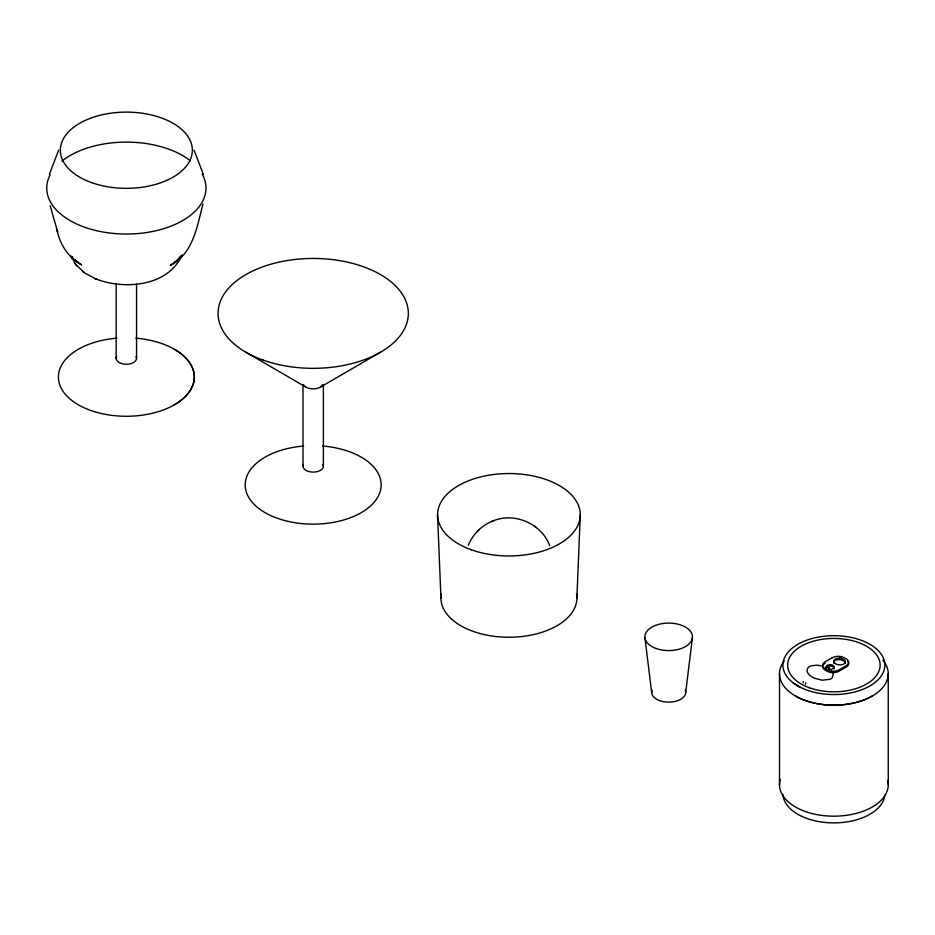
<?xml version="1.0" encoding="UTF-8"?>
<svg xmlns="http://www.w3.org/2000/svg" width="935" height="935" viewBox="0 0 935 935"><rect width="100%" height="100%" fill="white"/><g stroke="black" fill="none" stroke-linecap="round" stroke-linejoin="round"><path stroke-width="1.4" d="M302.987 466.226L302.987 384.437M845.333 663.418L845.17 662.389A6.475 3.74 0 0 0 840.471 659.689L837.538 659.689A5.166 2.98 0 0 0 833.926 661.77L833.915 663.476M576.883 597.991L580.284 514.741M685.647 692.893L692.426 637.612M202.93 204.134C197.086 226.387 193.218 253.969 170.17 265.435L172.472 264.021M49.38 174.319L58.683 150.067M182.068 254.939C168.3 286.437 124.811 290.049 96.165 279.051M468.306 545.28C472.666 534.376 481.642 525.435 492.546 521.111M181.332 255.384L180.128 257.148M180.408 256.728L174.518 262.548M476.92 531.793L477.82 530.893M478.007 530.694L478.872 529.829M175.663 261.66L173.513 263.319L174.635 262.454M171.339 264.722L173.641 263.261M320.389 387.137L380.463 352.226M826.622 669.004L826.622 667.613A1.695 0.982 0 0 1 829.018 667.613A1.695 0.982 0 0 1 829.018 669.004L828.878 670.477M803.188 681.451L803.188 682.842M492.78 521.029C514.355 511.807 541.681 523.658 549.71 545.701M491.588 521.496L493.68 520.666M822.823 666.129L817.038 665.159L811.241 665.825A8.041 4.64 0 0 0 808.284 667.496C805.456 670.161 807.969 674.287 810.61 676.005A20.617 11.91 0 0 0 814.49 678.237L822.216 680.236L830.07 679.254A8.029 4.64 0 0 0 832.115 677.875L833.284 674.532L831.589 671.19M76.074 264.897L85.132 273.23L95.884 278.934M94.938 278.548L97.076 279.425M799.904 687.061L793.137 682.819M245.917 352.226L305.979 387.137M796.83 685.343L797.824 685.928M78.201 262.665L81.637 264.885C68.419 257.616 59.7 244.21 56.906 229.554L57.631 231.786L50.151 205.653M534.212 525.961L536.328 527.55M74.882 260.187L78.318 262.63M82.198 271.033L83.121 271.746M83.285 271.863L84.185 272.552M77.289 261.847L78.423 262.723L74.777 259.498M71.025 256.038L75.747 264.476M75.104 263.647L76.705 265.704M72.1 256.471L72.731 257.347M71.376 256.938L71.785 257.826M72.1 258.516L72.498 259.381M194.024 150.067L203.339 174.319M644.928 637.612L651.718 692.893M437.545 514.741L440.946 597.991M888.25 673.784L888.25 784.781M805.608 682.819L805.608 684.21M779.498 673.784L779.498 784.781M323.381 384.437L323.381 466.226M136.557 283.878L136.557 358.362M116.162 283.878L116.162 358.362M202.205 174.109A79.604 45.955 0 0 1 127.043 234.03A79.604 45.955 0 0 1 50.104 174.868M61.932 161.065A79.604 45.955 0 0 1 190.483 160.832M136.066 356.574A10.191 5.89 0 0 1 126.354 364.241A10.191 5.89 0 0 1 116.641 356.574M135.855 338.178A67.974 39.247 0 0 1 183.564 398.216A67.974 39.247 0 0 1 69.143 398.216A67.974 39.247 0 0 1 116.852 338.178M174.424 349.281A67.986 39.247 0 0 1 174.424 404.785M887.701 780.316A54.382 31.393 0 0 1 833.073 816.173A54.382 31.393 0 0 1 780.304 779.404M882.862 660.168A54.382 31.393 0 0 1 834.628 705.177A54.382 31.393 0 0 1 784.243 660.963M872.332 695.991A54.382 31.404 0 0 1 795.428 695.991M825.184 663.184A8.497 4.909 0 0 0 825.184 670.115L827.078 671.213A8.497 4.909 0 0 0 839.092 671.213L846.175 667.134A8.497 4.909 0 0 0 847.601 661.279M840.004 657.761A8.497 4.909 0 0 1 841.64 658.065M826.037 668.034A4.079 2.361 0 0 1 830.806 666.082A4.079 2.361 0 0 1 834.055 668.876M828.901 668.946A1.695 0.982 0 0 1 829.485 669.904M826.248 667.835A4.079 2.361 0 0 1 829.579 664.668A4.079 2.361 0 0 1 834.113 667.286A4.079 2.361 0 0 1 828.632 669.215M884.767 795.101A50.969 29.429 0 0 1 833.167 822.882A50.969 29.429 0 0 1 782.922 794.283M576.463 593.596A67.986 39.247 0 0 1 508.897 637.249A67.986 39.247 0 0 1 441.343 593.596M685.25 690.159A16.994 9.806 0 0 1 668.677 702.15A16.994 9.806 0 0 1 652.116 690.159M322.902 384.764A10.191 5.89 0 0 1 313.19 388.867A10.191 5.89 0 0 1 303.478 384.764M322.902 464.438A10.191 5.89 0 0 1 313.19 472.117A10.191 5.89 0 0 1 303.466 464.438M322.668 446.03A67.986 39.247 0 0 1 370.389 506.092A67.986 39.247 0 0 1 255.945 506.092A67.986 39.247 0 0 1 303.665 446.03M833.74 661.045L833.915 662.085A6.475 3.74 0 0 0 838.601 664.785L841.547 664.773A5.166 2.98 0 0 0 845.146 662.693L845.17 660.998A6.475 3.74 0 0 0 840.471 658.298L837.538 658.298A5.166 2.98 0 0 0 833.926 660.379L833.74 661.045M832.255 657.714L825.184 661.793A8.497 4.909 0 0 0 825.184 668.735L827.078 669.834A8.497 4.909 0 0 0 839.092 669.834L846.175 665.743A8.497 4.909 0 0 0 846.175 658.801L844.27 657.714A8.497 4.909 0 0 0 832.255 657.714M91.759 182.687A66.011 38.113 0 0 0 192.341 151.295A66.011 38.113 0 0 0 94.961 116.7A66.011 38.113 0 0 0 91.759 182.687M808.378 690.603A50.981 29.429 0 0 0 884.849 665.124A50.981 29.429 0 0 0 808.389 639.633A50.981 29.429 0 0 0 808.378 690.603M809.628 687.856A46.259 26.706 0 0 0 880.104 665.872A46.259 26.706 0 0 0 811.884 641.632A46.259 26.706 0 0 0 809.628 687.856M471.509 549.838A71.364 41.21 0 0 0 580.261 515.898A71.364 41.21 0 0 0 474.98 478.498A71.364 41.21 0 0 0 471.509 549.838M656.206 648.539A23.784 13.733 0 0 0 692.461 637.226A23.784 13.733 0 0 0 657.363 624.755A23.784 13.733 0 0 0 656.206 648.539M263.319 360.174A95.136 54.931 0 0 0 408.291 314.931A95.136 54.931 0 0 0 267.948 265.072A95.136 54.931 0 0 0 263.319 360.174"/></g></svg>
